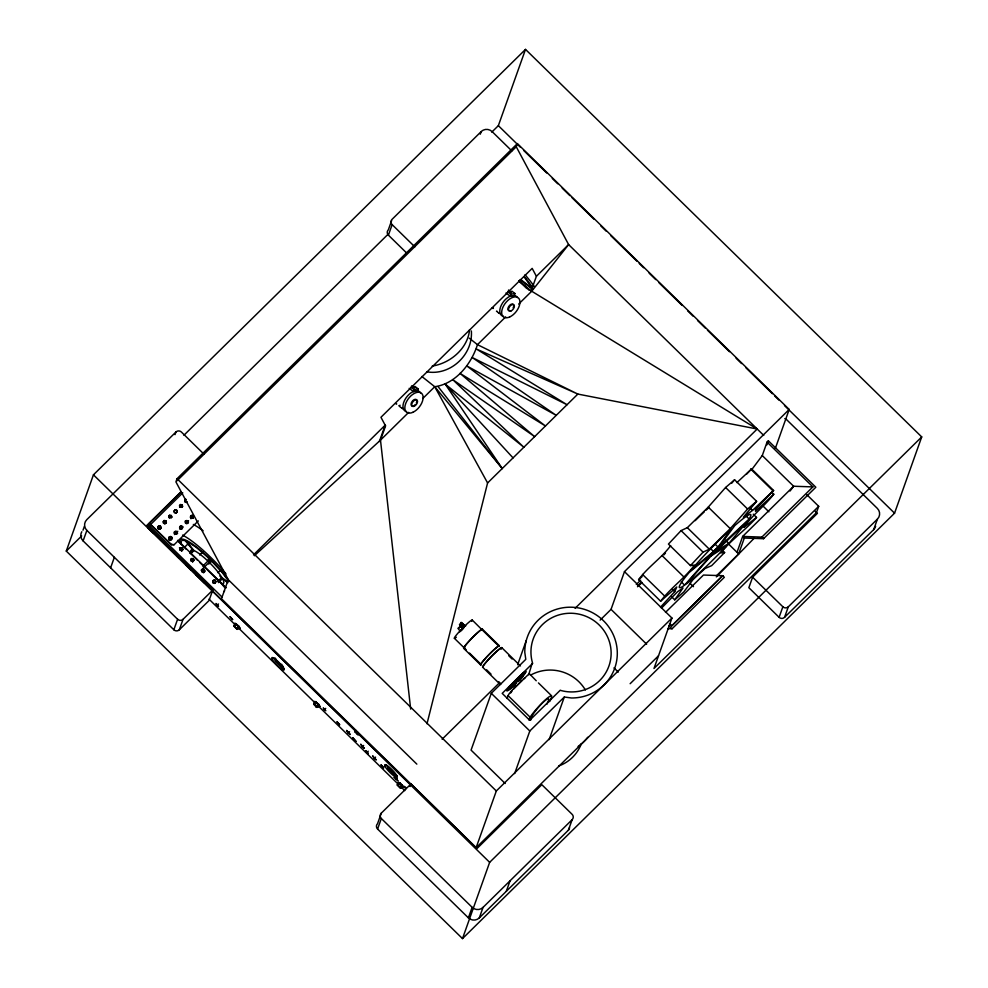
<?xml version="1.0" encoding="UTF-8"?>
<svg xmlns="http://www.w3.org/2000/svg" width="988" height="988" viewBox="0 0 988 988"><rect width="100%" height="100%" fill="white"/><g stroke="black" fill="none" stroke-linecap="round" stroke-linejoin="round"><path stroke-width="1.48" d="M149.645 527.382L149.657 526.567M157.697 527.197C159.142 530.815 156.499 527.086 158.599 526.209L160.155 526.357L160.562 528.666L160.155 526.357M168.713 537.966C170.146 541.572 167.503 537.855 169.603 536.978L171.171 537.126L171.838 538.522L170.566 540.312M179.717 548.723C181.15 552.341 178.507 548.612 180.606 547.747L182.175 547.895L182.842 549.291L181.57 551.082M190.721 559.492C192.166 563.098 189.511 559.381 191.61 558.504L193.179 558.652L193.858 560.06L192.574 561.839L193.858 560.06M201.725 570.249L202.997 569.533L204.43 570.187L204.578 571.731L203.59 572.608L202.095 572.114L201.725 570.249L202.614 569.273L204.183 569.421L204.578 571.731M212.729 581.179L213.63 580.042L215.186 580.178L215.866 581.586L214.594 583.377L213.099 582.883L212.729 581.179L214.001 580.302L215.433 580.956L215.594 582.488M471.35 330.955C473.264 354.754 450.17 376.144 426.631 371.772M171.85 537.311L171.504 539.003L170.022 539.485L169.01 538.596L169.133 537.052L170.554 536.422L171.85 537.311L171.369 539.399L169.64 539.744L168.726 538.472L169.368 537.089L170.936 536.953L171.85 537.941M174.53 531.742L174.407 533.273L175.419 534.162L176.901 533.693L177.247 531.989L175.95 531.099L174.53 531.742L176.333 531.643L177.247 532.631L176.766 534.088L175.419 534.162M182.644 526.678L182.311 528.37L180.829 528.852L179.816 527.963L179.94 526.419L181.36 525.777L182.644 526.678L182.163 528.765L180.446 529.111L179.52 527.839L180.174 526.443L181.73 526.32L182.644 527.308M185.336 521.108L185.213 522.64L186.226 523.529L187.708 523.047L188.053 521.355L186.757 520.466L185.336 521.108L187.14 520.997L188.053 521.997L187.572 523.455L186.226 523.529M193.105 517.737L191.623 518.218L190.61 517.317L190.733 515.785L192.154 515.143L193.45 516.045L192.969 518.132L193.45 516.045M462.569 625.108L461.124 623.996L462.174 625.441M236.367 624.614L237.614 625.009M316.16 702.666L318.791 705.136L317.37 704.086M355.062 732.009L356.557 732.466L358.224 734.986L355.062 732.009L356.359 730.515M394.249 777.383L396.027 777.939L398.003 780.915L394.249 777.383L395.546 775.864M427.001 723.747L487.59 482.959L577.856 394.076L757.191 429.014L575.09 608.324M409.18 388.321L413.392 391.532L414.058 389.519L418.122 388.852L417.455 390.865L413.231 391.557A12.078 6.867 -52.6 0 0 403.623 402.61A12.078 6.867 -52.6 0 0 406.55 411.601M506.004 292.979L510.216 296.202L510.882 294.189L514.946 293.522L514.279 295.536L510.055 296.227A12.078 6.867 -52.6 0 0 500.447 307.28A12.078 6.867 -52.6 0 0 503.374 316.259M66.282 551.082L93.44 474.82L525.505 49.4L921.718 436.918L894.56 513.18L462.495 938.6L66.282 551.082L81.683 535.928M147.953 527.469L149.447 523.282L181.286 491.938M149.855 527.456L150.843 524.69L171.381 544.721L174.11 544.734L198.304 520.911M775.345 448.354L789.202 409.44L517.391 143.593L177.05 478.711L175.913 481.885L228.265 579.684L416.837 764.132M160.34 526.542L158.846 526.048L157.845 526.925L158.006 528.469L159.439 529.123L160.711 528.247L160.476 526.147L158.747 525.789L157.858 527.036L158.537 528.444L160.093 528.592L160.995 527.604L160.476 526.147M165.737 521.219L164.243 520.725L163.255 521.615L163.403 523.146L164.835 523.801L166.108 522.924L165.885 520.824L164.144 520.466L163.255 521.726L163.934 523.121L165.502 523.269L166.392 522.294L165.885 520.824M171.788 516.971L171.517 517.601L171.282 515.514L169.553 515.156L168.664 516.403L169.331 517.811L170.899 517.959L171.788 516.971L171.282 515.514M176.543 510.586L175.049 510.092L174.049 510.969L174.209 512.513L175.642 513.167L176.914 512.29L176.679 510.191L174.95 509.833L174.061 511.092L174.728 512.488L176.296 512.636L177.198 511.661L176.679 510.191M182.595 506.338L182.311 506.968L182.088 504.88L180.347 504.51L179.606 507.19L181.693 507.313L182.595 506.338L182.088 504.88M171.381 544.721L149.447 523.282M174.11 544.734L171.529 544.326M213.099 582.883L212.729 581.018M228.265 579.684L221.473 598.753L476.093 847.778L816.434 512.661L818.706 506.313L806.838 494.704M379.355 441.537L385.172 425.186L380.948 417.282L532.162 268.378L536.398 276.294L530.914 291.423M385.653 425.655L380.491 440.129L410.675 709.112M491.752 132.157L498.347 125.661L525.505 49.4M177.013 480.81L516.255 146.767L517.391 143.593M568.396 830.179L572.163 819.645A3.866 3.767 19.7 0 0 572.101 814.297L541.844 784.694L477.031 848.494L410.996 783.916L381.294 813.161L377.54 823.696A3.866 3.767 19.6 0 0 377.589 829.043L468.386 917.852A7.731 7.546 19.6 0 0 479.291 917.914L568.396 830.179A3.866 3.767 19.7 0 0 569.508 827.512M377.589 829.043L381.343 818.509A3.866 3.767 19.6 0 1 381.294 813.161M459.531 624.54L463.051 627.985L459.531 624.54L461.594 622.465L465.089 625.984L460.939 622.452M461.112 624.91L461.865 625.441M410.057 786.547L410.996 783.916M514.649 773.592L529.815 730.997L564.309 697.022L571.472 697.985A46.387 45.275 19.6 0 0 617.302 652.87A46.387 45.275 19.6 0 0 570.607 607.2A46.387 45.275 19.6 0 0 524.789 652.315L525.789 659.342L491.295 693.317L471.066 750.114L505.189 783.484M517.65 664.726L526.246 640.582M506.992 698.479L508.672 694.428L511.957 690.316L528.728 674.211L529.543 673.89L536.237 680.769M528.691 674.668L532.409 662.553A40.199 39.236 19.6 0 1 567.174 613.375A40.199 39.236 19.6 0 1 611.016 656.254A40.199 39.236 19.6 0 1 561.036 690.538L560.258 690.217L529.716 720.289L502.2 693.378L532.742 663.306M476.093 847.778L496.322 790.98L671.939 618.056L624.478 571.632L789.202 409.44M529.012 720.005C528.358 715.781 559.64 683.041 549.587 701.628M530.68 720.24C528.864 715.621 555.935 686.796 546.883 704.283M468.386 917.852L472.141 907.317L381.343 818.509M462.495 938.6L489.653 862.339L921.718 436.918M479.291 917.914L483.046 907.379L572.163 819.645M549.143 739.629L564.309 697.022M506.301 891.324L510.055 880.79M611.14 609.102L624.478 571.632M671.939 618.056L653.982 668.505L818.706 506.313M751.51 469.918L762.267 455.567L767.059 442.093L768.368 440.809L815.829 487.232L763.551 538.707L744.31 538.04L742.667 536.435L793.636 486.244L812.877 486.899L761.896 537.089L742.667 536.435L737.011 552.304M766.935 444.847L768.368 440.809M716.88 575.362L738.654 553.922L744.31 538.04M815.211 511.216L817.409 513.365L752.597 577.177L748.842 587.699L779.112 617.315A3.866 3.767 19.7 0 0 784.558 617.339L873.664 529.617A7.731 7.546 19.6 0 0 875.627 526.234M779.112 617.315L782.867 606.78L752.597 577.177M784.558 617.339L788.313 606.805L877.43 519.083A7.731 7.546 19.6 0 0 877.319 508.375L786.522 419.567A3.866 3.767 19.6 0 0 784.793 418.579M873.664 529.617L877.43 519.083M83.004 530.198L84.425 526.258M180.866 491.925L146.792 525.431L212.778 590.071L209.024 600.568L179.297 629.801A3.866 3.767 19.7 0 1 173.839 629.764L83.103 540.893L86.87 530.383A7.731 7.546 19.7 0 1 86.771 519.688L175.938 432.003A3.866 3.767 19.6 0 1 181.397 432.04L204.071 454.258M110.607 567.816L114.361 557.318M175 434.634L175.938 432.003M173.839 629.764L177.605 619.266L86.87 530.383M179.297 629.801L183.052 619.303L212.778 590.071M391.631 220.608L388.346 229.796A3.866 3.767 19.7 0 0 388.395 235.144L406.772 253.126M388.395 235.144L392.15 224.647A3.866 3.767 19.7 0 1 392.1 219.299L481.218 131.552A7.731 7.546 19.7 0 1 492.123 131.614L511.809 150.88M480.279 134.183L481.218 131.552M233.909 626.083L234.983 623.305L239.059 626.417L240.109 628.319L237.132 629.344L233.909 626.083L237.132 629.344M313.702 704.123L314.777 701.344L318.852 704.469L319.902 706.358L316.926 707.396L313.702 704.123L316.926 707.396M397.312 784.966L398.399 782.187L402.474 785.299L403.524 787.201L400.548 788.226L397.312 784.966L400.548 788.226M412.292 385.789L411.576 385.999M462.149 625.528L462.508 624.663M160.711 528.247L160.995 527.604M166.108 522.924L166.392 522.294M176.914 512.29L177.198 511.661M174.123 533.162L174.777 531.766M191.24 518.478L190.326 517.206L190.98 515.81L192.537 515.687L193.45 516.675M235.107 626.75L236.49 623.91M314.9 704.79L316.284 701.949M398.522 785.633L399.905 782.792M465.805 625.774L465.286 625.676M510.722 692.921L512.216 690.711M660.515 607.175L674.718 591.676L676.805 586.983L660.626 601.21L638.619 579.684C647.782 567.013 661.355 558.257 670.679 545.635M660.626 601.21C670.543 587.996 684.548 578.388 694.527 565.124L690.451 565.605L668.431 544.079L681.078 530.605L687.327 527.666L708.26 507.116L725.6 487.492L734.59 479.785L756.61 501.311L743.334 517.218L752.547 510.388L773.604 490.468L751.584 468.942L736.9 482.601M771.566 492.061L773.765 494.222C764.724 505.98 752.35 514.958 743.952 527.382L756.549 517.403L753.239 514.18M671.432 596.604L674.73 599.84L683.054 587.971L677.632 591.676L661.466 608.151M160.834 527.765L159.945 529.012L158.216 528.654M185.756 499.199L184.707 500.879L185.596 499.632M171.838 538.522L170.949 539.781L169.22 539.423M182.842 549.291L181.953 550.551L180.224 550.192M203.59 572.608L204.862 570.817M214.594 583.377L215.866 581.586M718.066 547.068L730.935 529.111L726.353 533.298A51.03 4.755 -45.6 0 0 691.254 569.915L713.534 551.514A8.509 0.79 -45.6 0 1 718.066 547.068L714.756 543.845M790.054 491.024L793.636 486.244L762.267 455.567M663.911 554.91L665.48 552.996M518.577 680.979C521.158 677.496 513.229 685.376 516.094 683.474M731.75 483.194L734.59 479.785M756.549 517.403C745.582 530.136 731.305 539.547 720.845 552.872L724.612 552.527L722.401 550.378M690.451 565.605L703.086 552.131L709.335 549.192L730.268 528.654L747.607 509.018L756.61 501.311M684.598 585.131L709.322 557.121A8.509 0.79 -45.6 0 1 710.854 554.49L689.068 572.595L685.141 577.4A51.03 4.755 -45.6 0 0 683.066 586.242L684.598 585.131L681.3 581.895M461.235 630.739L463.644 628.195M513.674 688.969L521.713 680.683M223.733 591.787L224.634 590.799M637.495 586.761L641.545 582.327M728.823 543.449L747.076 521.825L716.646 550.563L728.823 543.449L725.513 540.226M461.075 625.849L460.161 626.8M754.202 538.201L716.325 576.906M746.533 474.215L751.584 468.942M773.604 490.468L755.412 509.45L755.524 511.339L773.765 494.222M724.612 552.527L711.669 565.642L705.062 568.495L692.971 579.647L683.758 592.01L674.73 599.84M183.916 435.251L388.408 233.909M150.929 524.208L182.768 492.864M168.973 539.954L171.171 537.793M174.468 534.545L177.766 531.285M179.964 529.123L182.163 526.962M190.968 518.292L193.166 516.131M186.423 523.023L188.622 520.861M190.82 518.688L193.018 516.526M184.41 547.426L188.733 543.165M190.252 553.354L193.29 550.353L185.25 540.695L182.459 540.189L181.039 541.449L181.409 544.437M190.956 553.552L193.994 550.563L186.028 540.992L195.896 547.043L208.629 558.035L207.875 561.073L202.812 566.062M199.638 554.997L202.886 551.798M201.107 570.298L209.209 562.333L209.95 559.319L222.09 572.398L228.883 581.537M208.777 564.049L212.025 560.863M217.903 572.682L221.151 569.496M217.731 581.463L221.781 577.474M218.41 582.574L222.461 578.585L227.895 582.685M253.508 554.836L385.172 425.186M536.398 276.294L568.619 244.579L516.255 146.767M408.699 412.354L380.491 440.129L254.398 555.738M422.815 398.473L434.745 386.716C455.752 383.826 471.424 363.942 477.463 344.651L505.671 316.876M518.688 304.057L531.717 291.238L568.619 244.579L763.749 435.424M217.138 605.298L218.546 606.348L216.002 603.47L217.138 605.298L218.484 603.977M324.385 709.717L325.793 710.767L323.249 707.902L324.385 709.717L325.731 708.396M348.221 733.01L350.258 734.516L346.59 730.391L348.221 733.01L349.567 731.688M463.051 627.985L465.113 625.91M356.507 733.714L357.854 732.392M362.312 746.792L364.337 748.299L360.682 744.162L362.312 746.792L363.658 745.458M464.422 648.128A13.486 1.26 -45.6 0 1 470.374 639.705A13.486 1.26 -45.6 0 1 482.428 629.035L481.983 629.739L472.178 619.97M366.894 752.523L368.314 753.572L365.745 750.682L366.894 752.523L368.24 751.201M374.23 758.451L376.267 759.957L372.6 755.82L374.23 758.451L375.576 757.117M481.366 664.714A13.486 1.26 -45.6 0 1 487.331 656.279A13.486 1.26 -45.6 0 1 499.372 645.621L498.891 646.115A12.795 1.198 -45.6 0 0 489.776 653.834A12.795 1.198 -45.6 0 0 481.082 664.097M395.978 779.421L397.324 778.087M442.118 739.234L499.273 682.967M600.136 620.106L611.041 609.374L646.634 644.188M636.297 584.501L640.693 580.178M665.492 612.412L703.456 575.041L722.685 575.708L724.34 577.313L672.062 628.788L667.629 628.64M630.146 683.708L658.502 655.785M463.915 626.861L459.766 631.863M749.114 518.984L720.87 545.524A8.509 0.79 -45.6 0 0 720.252 545.277L734.776 525.604A51.03 4.755 -45.6 0 1 749.114 518.984L745.817 515.761M706.173 510.092L708.927 507.573M459.704 627.232L458.568 628.109L461.989 624.478M637.865 585.686L641.298 582.636M184.855 500.336L185.003 501.879L187.103 502.003L185.534 501.855L184.855 500.336L185.855 499.459M181.94 505.276L180.446 504.782L179.458 505.658L180.137 507.177M168.664 516.403L169.652 515.415L171.146 515.909M638.619 579.684L642.089 576.634M638.779 585.476L642.249 582.512M523.578 678.978L525.134 677.694M400.103 405.253L398.757 405.833M175.642 513.167L176.296 512.636M164.835 523.801L165.502 523.269M159.439 529.123L160.093 528.592M236.601 628.22L239.059 626.417M316.395 706.259L318.852 704.469M400.004 787.103L402.474 785.299M157.697 527.357L158.969 526.481L160.402 527.135M168.701 538.127L169.985 537.237L171.406 537.904L171.566 539.436M179.705 548.883L180.989 548.007L182.422 548.661L182.57 550.205M190.721 559.653L191.993 558.776L193.426 559.43L193.574 560.962M315.765 706.865L318.395 705.741L319.902 706.358M510.216 296.202L514.427 295.511A12.078 6.867 -52.6 0 1 517.329 297.561M413.392 391.532L417.615 390.84A12.078 6.867 -52.6 0 1 420.505 392.903M169.331 517.811L168.652 516.292M460.013 626.874L457.95 628.319L459.716 630.677M758.191 537.954L764.119 538.151M185.386 502.287L186.942 502.435M508.4 290.67L508.672 289.966M510.339 291.522C508.128 291.546 512.179 293.436 511.228 291.892M191.227 560.949L192.956 561.308M202.231 571.719L203.973 572.077M213.235 582.475L214.976 582.846M221.201 583.278L222.522 583.649A23.193 4.57 45.4 0 0 222.633 578.869L220.497 575.411A23.193 4.57 45.4 0 0 209.555 562.654L205.22 558.578A23.193 4.57 45.4 0 0 194.167 550.612L191.968 549.983A23.193 4.57 45.4 0 0 190.77 552.131M493.457 308.009C491.444 307.305 494.531 309.639 492.172 307.898M238.602 627.701L240.109 628.319M317.84 704.506L318.791 704.95L316.209 702.345L316.543 703.147M401.449 785.349L402.412 785.793L399.831 783.175L400.98 784.929M396.102 403.61L396.719 403.944L395.805 403.61M757.191 429.014L531.717 291.238L518.836 281.024M405.784 787.473L404.092 786.325L405.722 788.955M219.793 575.992L227.265 581.623M511.784 291.102L514.946 293.522M507.721 291.769L510.882 294.189M497.125 311.492L496.47 311.183L497.421 311.726M499.52 313.307L498.1 312.43L499.545 313.529M414.96 386.444L418.122 388.852M410.897 387.111L414.058 389.519M402.696 408.637L401.276 407.76L403.042 408.637M399.646 406.513L400.782 407.377M520.75 279.555L532.433 288.632M520.083 279.616L531.791 288.718M469.263 338.155L477.463 344.651L577.856 394.076L476.265 348.974L567.05 404.722L472.227 357.52L556.244 415.355L466.694 365.856L545.45 425.989L460.038 373.39L534.644 436.622L452.714 379.614L523.85 447.255L445.218 384.11L502.237 468.534L434.745 386.716L421.864 376.502M153.77 533.483L148.274 528.098L149.756 526.196L222.312 597.332M176.889 556.071L179.087 558.22M185.695 564.679L191.203 570.051M195.599 574.349L204.405 582.957M212.111 590.491L411.341 785.164M498.347 125.661L520.355 147.187M523.652 150.423L546.772 173.024M552.28 178.408L557.775 183.793M562.184 188.091L569.878 195.636M572.089 197.785L594.097 219.311M600.704 225.77L606.2 231.155M610.609 235.465L637.025 261.289M639.224 263.45L643.62 267.748M649.128 273.133L655.736 279.592M659.033 282.827L682.14 305.428M687.648 310.812L693.156 316.197M697.553 320.495L705.259 328.028M707.457 330.19L729.465 351.716M736.072 358.175L741.58 363.559M745.977 367.857L772.394 393.693M774.592 395.855L779.001 400.152M784.497 405.537L894.56 513.18M767.059 442.093L812.877 486.899M750.682 469.028L772.69 490.554M762.39 505.436L768.874 511.784M519.256 280.617L529.111 290.25M519.12 281.012L526.789 288.508M750.349 508.24L752.547 510.388M725.6 487.492L747.607 509.018M761.896 537.089L763.551 538.707M708.26 507.116L730.268 528.654M728.354 543.845L738.654 553.922M392.15 224.647L414.849 246.852M710.224 548.291L713.534 551.514M687.327 527.666L709.335 549.192M681.078 530.605L703.086 552.131M662.121 555.664L684.128 577.202M690.229 583.5L693.477 586.674M672.507 589.515L674.718 591.676M642.533 574.436L664.541 595.962M668.827 625.626L672.062 628.788M613.968 667.888L618.278 672.099M538.435 682.918L551.637 695.836M501.694 647.585L520.454 665.937M482.465 629.27L499.409 645.843M482.23 629.899L495.754 643.2M496.013 643.361L499.187 646.473M508.795 655.785L512.105 659.021M454.418 638.334L466.311 649.968M469.498 653.08L481.144 664.467M486.627 669.827L491.036 674.149M498.767 681.708L500.965 683.869M463.718 648.387L480.662 664.961M482.687 667.246L500.348 684.511M508.03 695.577L530.037 717.115M491.295 693.317L529.815 730.997M177.05 478.711L496.322 790.98M177.692 540.337L226.227 587.798M177.556 540.732L186.374 549.365M189.684 552.601L197.402 560.147M199.613 562.308L224.98 587.119M93.44 474.82L489.653 862.339M388.025 767.898L395.743 775.457M387.889 768.306L394.496 774.777M275.454 661.182L283.161 668.728M208.999 599.136L235.391 624.959M238.701 628.183L314.592 702.419M317.901 705.642L398.201 784.176M401.499 787.411L404.796 790.635M445.218 384.11L513.044 457.889M222.09 584.353L224.77 587.564M438.079 386.58L502.237 468.534M524.467 277.245L532.779 289.2M234.983 623.305L236.033 625.194M434.745 386.716L487.59 482.959M238.997 626.898L236.416 624.293L236.75 625.108M400.165 783.99L399.831 783.175L402.4 785.966M215.186 580.178L215.433 580.956M204.183 569.421L204.43 570.187M193.179 558.652L193.426 559.43M182.175 547.895L182.422 548.661M171.171 537.126L171.406 537.904M238.898 626.454L238.997 627.096M188.053 521.355L188.053 521.997M177.247 531.989L177.247 532.631M695.144 520.664A51.03 4.755 -45.6 0 1 704.333 511.772M469.547 329.671A38.705 30.912 -29.1 0 1 432.201 366.091M413.614 405.759A3.866 2.198 -52.6 0 1 411.181 403.4A3.866 2.198 -52.6 0 1 415.318 399.325A3.866 2.198 -52.6 0 1 416.306 403.092M415.108 404.697A3.866 2.198 -52.6 0 1 414.367 405.315M509.03 310.652A3.866 2.198 -52.6 0 1 509.672 305.304A3.866 2.198 -52.6 0 1 513.698 306.045M513.501 306.885A3.866 2.198 -52.6 0 1 513.13 307.762M788.313 606.805A3.866 3.767 19.7 0 1 782.867 606.78M483.046 907.379A7.731 7.546 19.6 0 1 472.141 907.317M183.052 619.303A3.866 3.767 19.7 0 1 177.605 619.266M83.103 540.893A7.731 7.546 19.7 0 1 81.794 531.754M525.036 274.75A46.387 9.151 45.4 0 1 534.422 286.631M525.134 277.542A38.26 7.546 45.4 0 1 533.211 288.941M283.099 666.184A5.805 1.149 45.4 0 1 278.011 662.8A5.805 1.149 45.4 0 1 275.096 657.934M281.691 664.22A4.162 0.815 45.4 0 1 279.048 663.368A4.162 0.815 45.4 0 1 276.183 659.12M181.631 550.921A46.387 9.151 45.4 0 1 179.433 547.698M174.765 533.693A46.387 9.151 45.4 0 1 177.642 533.248M182.545 535.101A46.387 9.151 45.4 0 1 226.005 573.88M180.001 542.276A38.26 7.546 45.4 0 1 196.501 547.043A38.26 7.546 45.4 0 1 228.03 579.462M185.571 523.06A46.387 9.151 45.4 0 1 188.449 522.615M193.339 524.455A46.387 9.151 45.4 0 1 203.145 530.778M397.225 775.741A8.694 1.717 45.4 0 1 386.506 765.255M284.309 668.604A8.694 1.717 45.4 0 1 273.59 658.119M456.32 637.235A12.795 1.198 -45.6 0 1 461.89 628.887A12.795 1.198 -45.6 0 1 471.684 621.329M483.317 666.591A12.795 1.198 -45.6 0 1 491.95 655.958A12.795 1.198 -45.6 0 1 501.126 648.61M464.866 647.646A12.795 1.198 -45.6 0 1 470.51 639.656A12.795 1.198 -45.6 0 1 481.946 629.529M483.404 666.974A13.696 1.272 -45.6 0 1 491.938 655.847A13.696 1.272 -45.6 0 1 501.175 649.042M515.464 683.968A13.696 1.272 -45.6 0 1 507.82 689.056A13.696 1.272 -45.6 0 1 523.393 672.939A13.696 1.272 -45.6 0 1 520.38 678.88M514.76 684.548A12.795 1.198 -45.6 0 1 508.635 688.204A12.795 1.198 -45.6 0 1 523.109 673.347A12.795 1.198 -45.6 0 1 520.12 679.04M512.142 686.154A7.916 0.741 -45.6 0 1 515.6 680.991A7.916 0.741 -45.6 0 1 521.664 676.323M515.304 684.943A7.916 0.741 -45.6 0 1 512.797 685.87A7.916 0.741 -45.6 0 1 521.615 676.965A7.916 0.741 -45.6 0 1 519.552 680.646M530.445 675.212A40.199 39.236 19.6 0 1 585.353 689.933M587.786 737.246A46.387 45.275 19.6 0 1 578.104 746.459M581.265 743.878A38.705 37.779 19.6 0 1 558.652 765.996M230.068 616.759L232.612 619.624L230.068 616.759M337.069 721.882L339.613 724.747L337.069 721.882M352.877 737.863L355.952 741.333L352.877 737.863M381.084 764.947L383.64 767.812L381.084 764.947M412.848 386.975L414.651 387.592L412.848 386.975M710.878 556.071L686.339 583.871L688.327 582.426A51.03 4.755 -45.6 0 0 722.351 550.378L726.143 546.315L710.878 556.071M722.697 575.695L671.716 625.886L669.531 623.761L671.716 625.886L722.685 575.708M712.113 554.886A7.731 0.716 -45.6 0 0 720.511 545.648A7.731 0.716 -45.6 0 0 712.657 552.564A7.731 0.716 -45.6 0 0 712.113 554.886M412.823 412.329A12.078 6.867 -52.6 0 0 422.407 394.348A12.078 6.867 -52.6 0 0 406.698 401.326A12.078 6.867 -52.6 0 0 412.823 412.329M414.244 406.241A3.866 2.198 -52.6 0 0 417.307 400.486A3.866 2.198 -52.6 0 0 412.28 402.721A3.866 2.198 -52.6 0 0 414.244 406.241M509.647 316.987A12.078 6.867 -52.6 0 0 519.231 299.018A12.078 6.867 -52.6 0 0 503.522 305.996A12.078 6.867 -52.6 0 0 509.647 316.987M511.068 310.911A3.866 2.198 -52.6 0 0 514.131 305.156A3.866 2.198 -52.6 0 0 509.104 307.392A3.866 2.198 -52.6 0 0 511.068 310.911M385.147 766.577A8.694 1.717 45.4 0 0 395.879 777.074A8.694 1.717 45.4 0 0 391.47 769.146A8.694 1.717 45.4 0 0 385.147 766.577M272.243 659.441A8.694 1.717 45.4 0 0 282.963 669.938A8.694 1.717 45.4 0 0 278.554 662.009A8.694 1.717 45.4 0 0 272.243 659.441"/></g></svg>
